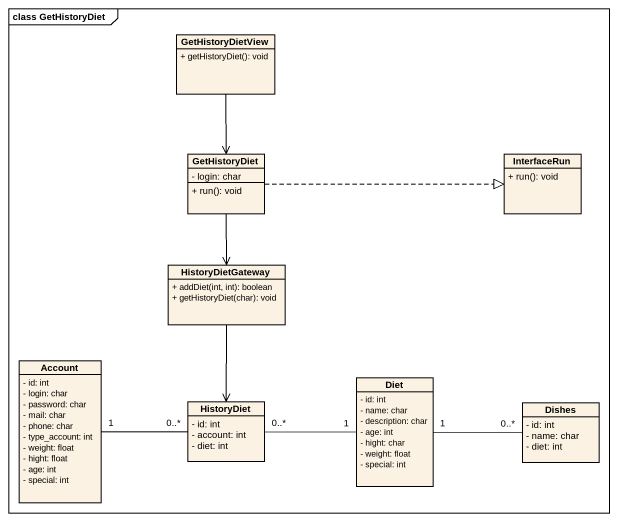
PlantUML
@startuml
mainframe class GetHistoryDiet
hide circle
hide empty members
skinparam classAttributeIconSize 0
class GetHistoryDietView {
  + getHistoryDiet(): void
}
class GetHistoryDiet {
  - login: char
  + run(): void
}
class InterfaceRun {
  + run(): void
}
class HistoryDietGateway {
  + addDiet(int, int): boolean
  + getHistoryDiet(char): void
}
class Account {
  - id: int
  - login: char
  - password: char
  - mail: char
  - phone: char
  - type_account: int
  - weight: float
  - hight: float
  - age: int
  - special: int
}
class Diet {
  - id: int
  - name: char
  - description: char
  - age: int
  - hight: char
  - weight: float
  - special: int
}
class HistoryDiet {
  - id: int
  - account: int
  - diet: int
}
class Dishes {
  - id: int
  - name: char
  - diet: int
}
GetHistoryDietView --> GetHistoryDiet
GetHistoryDiet .right.|> InterfaceRun
GetHistoryDiet --> HistoryDietGateway
HistoryDietGateway --> HistoryDiet
Account "1" -right- "0..*" HistoryDiet
Diet "1" -left- "0..*" HistoryDiet
Dishes "0..*" -left- "1" Diet
@enduml
